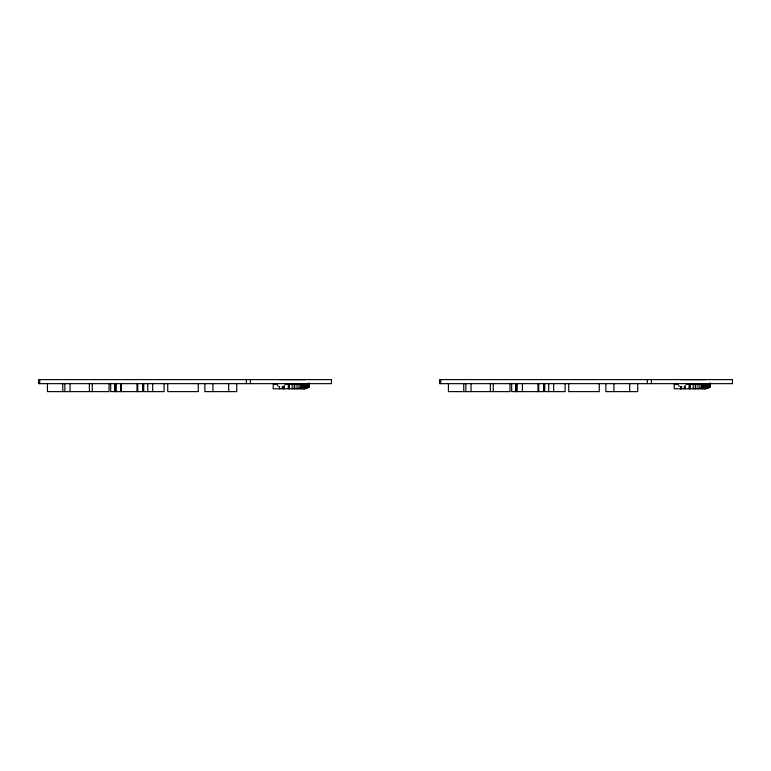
<?xml version="1.0" encoding="UTF-8"?>
<svg xmlns="http://www.w3.org/2000/svg" width="771" height="771" viewBox="0 0 771 771"><rect width="100%" height="100%" fill="white"/><g stroke="black" fill="none" stroke-linecap="round" stroke-linejoin="round"><path stroke-width="1.16" d="M710.13 383.091L710.062 387.1L705.773 388.786L674.22 388.786L674.22 384.209L678.403 384.209M300.526 383.534L296.989 384.209L296.989 388.786L300.526 388.112L303.138 386.531L302.357 384.931L299.505 384.209L306.328 384.527L308.313 385.423L309.075 387.1L304.786 388.786L273.233 388.786L273.233 384.209L277.425 384.209M700.482 384.209L703.345 384.931L704.116 386.531L701.504 388.112L697.967 388.786L697.967 384.209L701.504 383.534M308.67 387.543L301.75 387.64L301.75 384.209M709.657 387.543L702.738 387.64L702.738 384.209M279.516 379.631L304.988 379.631M680.504 379.631L705.966 379.631M285.299 384.209L306.328 384.527M686.286 384.209L705.966 384.209L708.443 384.931L710.13 386.531L704.116 386.531L704.116 384.237M707.306 384.527L700.425 384.209M302.357 384.931L307.456 384.931M703.345 384.931L708.443 384.931M303.042 385.423L308.313 385.423L308.313 383.129M704.029 385.423L709.301 385.423L709.301 383.129M303.292 385.963L308.882 385.963L308.882 383.669M704.28 385.963L709.869 385.963L709.869 383.669M303.138 386.531L309.142 386.531L303.196 386.416M88.501 391.62L47.445 391.62L47.445 383.65M489.489 391.62L448.423 391.62L448.423 383.65M710.13 386.531L704.183 386.416L704.183 384.122M705.773 388.786L699.914 388.497L699.914 383.919M304.786 388.786L298.926 388.497L298.926 383.919M708.009 388.295L701.504 388.112L701.504 384.681M307.031 388.295L300.526 388.112L300.526 384.681M678.557 385.529L679.251 386.377M277.579 385.529L278.273 386.377M710.062 383.659L710.062 387.1L703.595 387.1L703.595 384.806M695.712 384.209L695.712 388.786M695.23 384.209L695.23 388.786M693.168 384.209L693.168 388.786M690.363 384.209L690.363 388.786M689.361 384.209L689.361 388.786M689.264 384.209L689.264 388.786M685.294 385.355L685.294 388.786M684.291 386.493L684.291 388.786M681.554 386.493L681.554 388.786M680.938 386.493L680.938 388.786M651.399 379.602L651.399 383.65M647.351 379.602L647.351 383.65M637.723 383.65L637.723 391.62L605.871 391.62L605.871 383.65M629.676 383.65L629.676 391.62M613.918 383.65L613.918 391.62M599.24 383.65L599.24 391.62L568.719 391.62L568.719 383.65M565.104 383.65L565.104 391.62L544.712 391.62L544.712 383.65M553.665 383.65L553.665 391.62M548.74 383.65L548.74 391.62M543.594 383.65L543.594 391.62L511.665 391.62L511.665 383.65M538.717 383.65L538.717 391.62M537.994 383.65L537.994 391.62M522.41 383.65L522.41 391.62M517.206 383.65L517.206 391.62M516.233 383.65L516.233 391.62M515.683 383.65L515.683 391.62M510.017 383.65L510.017 391.62L490.356 391.62L490.356 383.65M493.238 383.65L493.238 391.62M471.042 383.65L471.042 391.62M465.838 383.65L465.838 391.62M463.756 383.65L463.756 391.62M440.723 379.602L440.723 383.65M309.142 383.091L309.075 387.1L302.608 387.1L302.608 384.806M294.734 384.209L294.734 388.786M294.243 384.209L294.243 388.786M292.19 384.209L292.19 388.786M289.385 384.209L289.385 388.786M288.383 384.209L288.277 388.786M284.306 385.355L284.306 388.786M283.304 386.493L283.304 388.786M282.311 386.493L282.311 388.786M279.516 386.493L279.516 388.786M250.411 379.602L250.411 383.65M246.363 379.602L246.363 383.65M236.745 383.65L236.745 391.62L204.884 391.62L204.884 383.65M228.698 383.65L228.698 391.62M212.931 383.65L212.931 391.62M198.253 383.65L198.253 391.62L167.731 391.62L167.731 383.65M164.117 383.65L164.117 391.62L143.734 391.62L143.734 383.65M152.687 383.65L152.687 391.62M147.753 383.65L147.753 391.62M142.606 383.65L142.606 391.62L110.677 391.62L110.677 383.65M137.73 383.65L137.73 391.62M137.007 383.65L137.007 391.62M121.423 383.65L121.423 391.62M120.719 383.65L120.719 391.62M116.228 383.65L116.228 391.62M115.245 383.65L115.245 391.62M114.706 383.65L114.706 391.62M109.029 383.65L109.029 391.62L89.369 391.62L89.369 383.65M92.25 383.65L92.25 391.62M70.055 383.65L70.055 391.62M64.86 383.65L64.86 391.62M62.769 383.65L62.769 391.62M39.735 379.602L39.735 383.65M331.463 379.602L38.55 379.602L38.55 383.65L331.463 383.65L331.463 379.602M732.45 379.602L439.537 379.602L439.537 383.65L732.45 383.65L732.45 379.602M680.581 388.786L680.581 386.493L680.504 388.786"/></g></svg>
